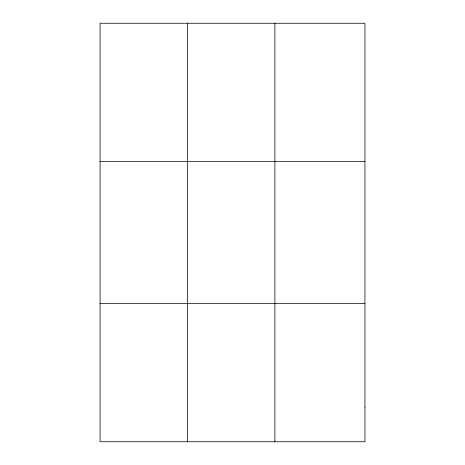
<?xml version="1.0" encoding="UTF-8"?>
<svg xmlns="http://www.w3.org/2000/svg" width="465" height="465" viewBox="0 0 465 465"><rect width="100%" height="100%" fill="white"/><g stroke="black" fill="none" stroke-linecap="round" stroke-linejoin="round"><path stroke-width="0.7" d="M187.471 441.75L187.471 23.25M274.879 441.75L274.879 23.25M100.062 161.355L364.938 161.355M100.062 303.645L364.938 303.645M364.938 407.224L364.938 441.75L100.062 441.75L100.062 23.25L364.938 23.25L364.938 407.224"/></g></svg>
